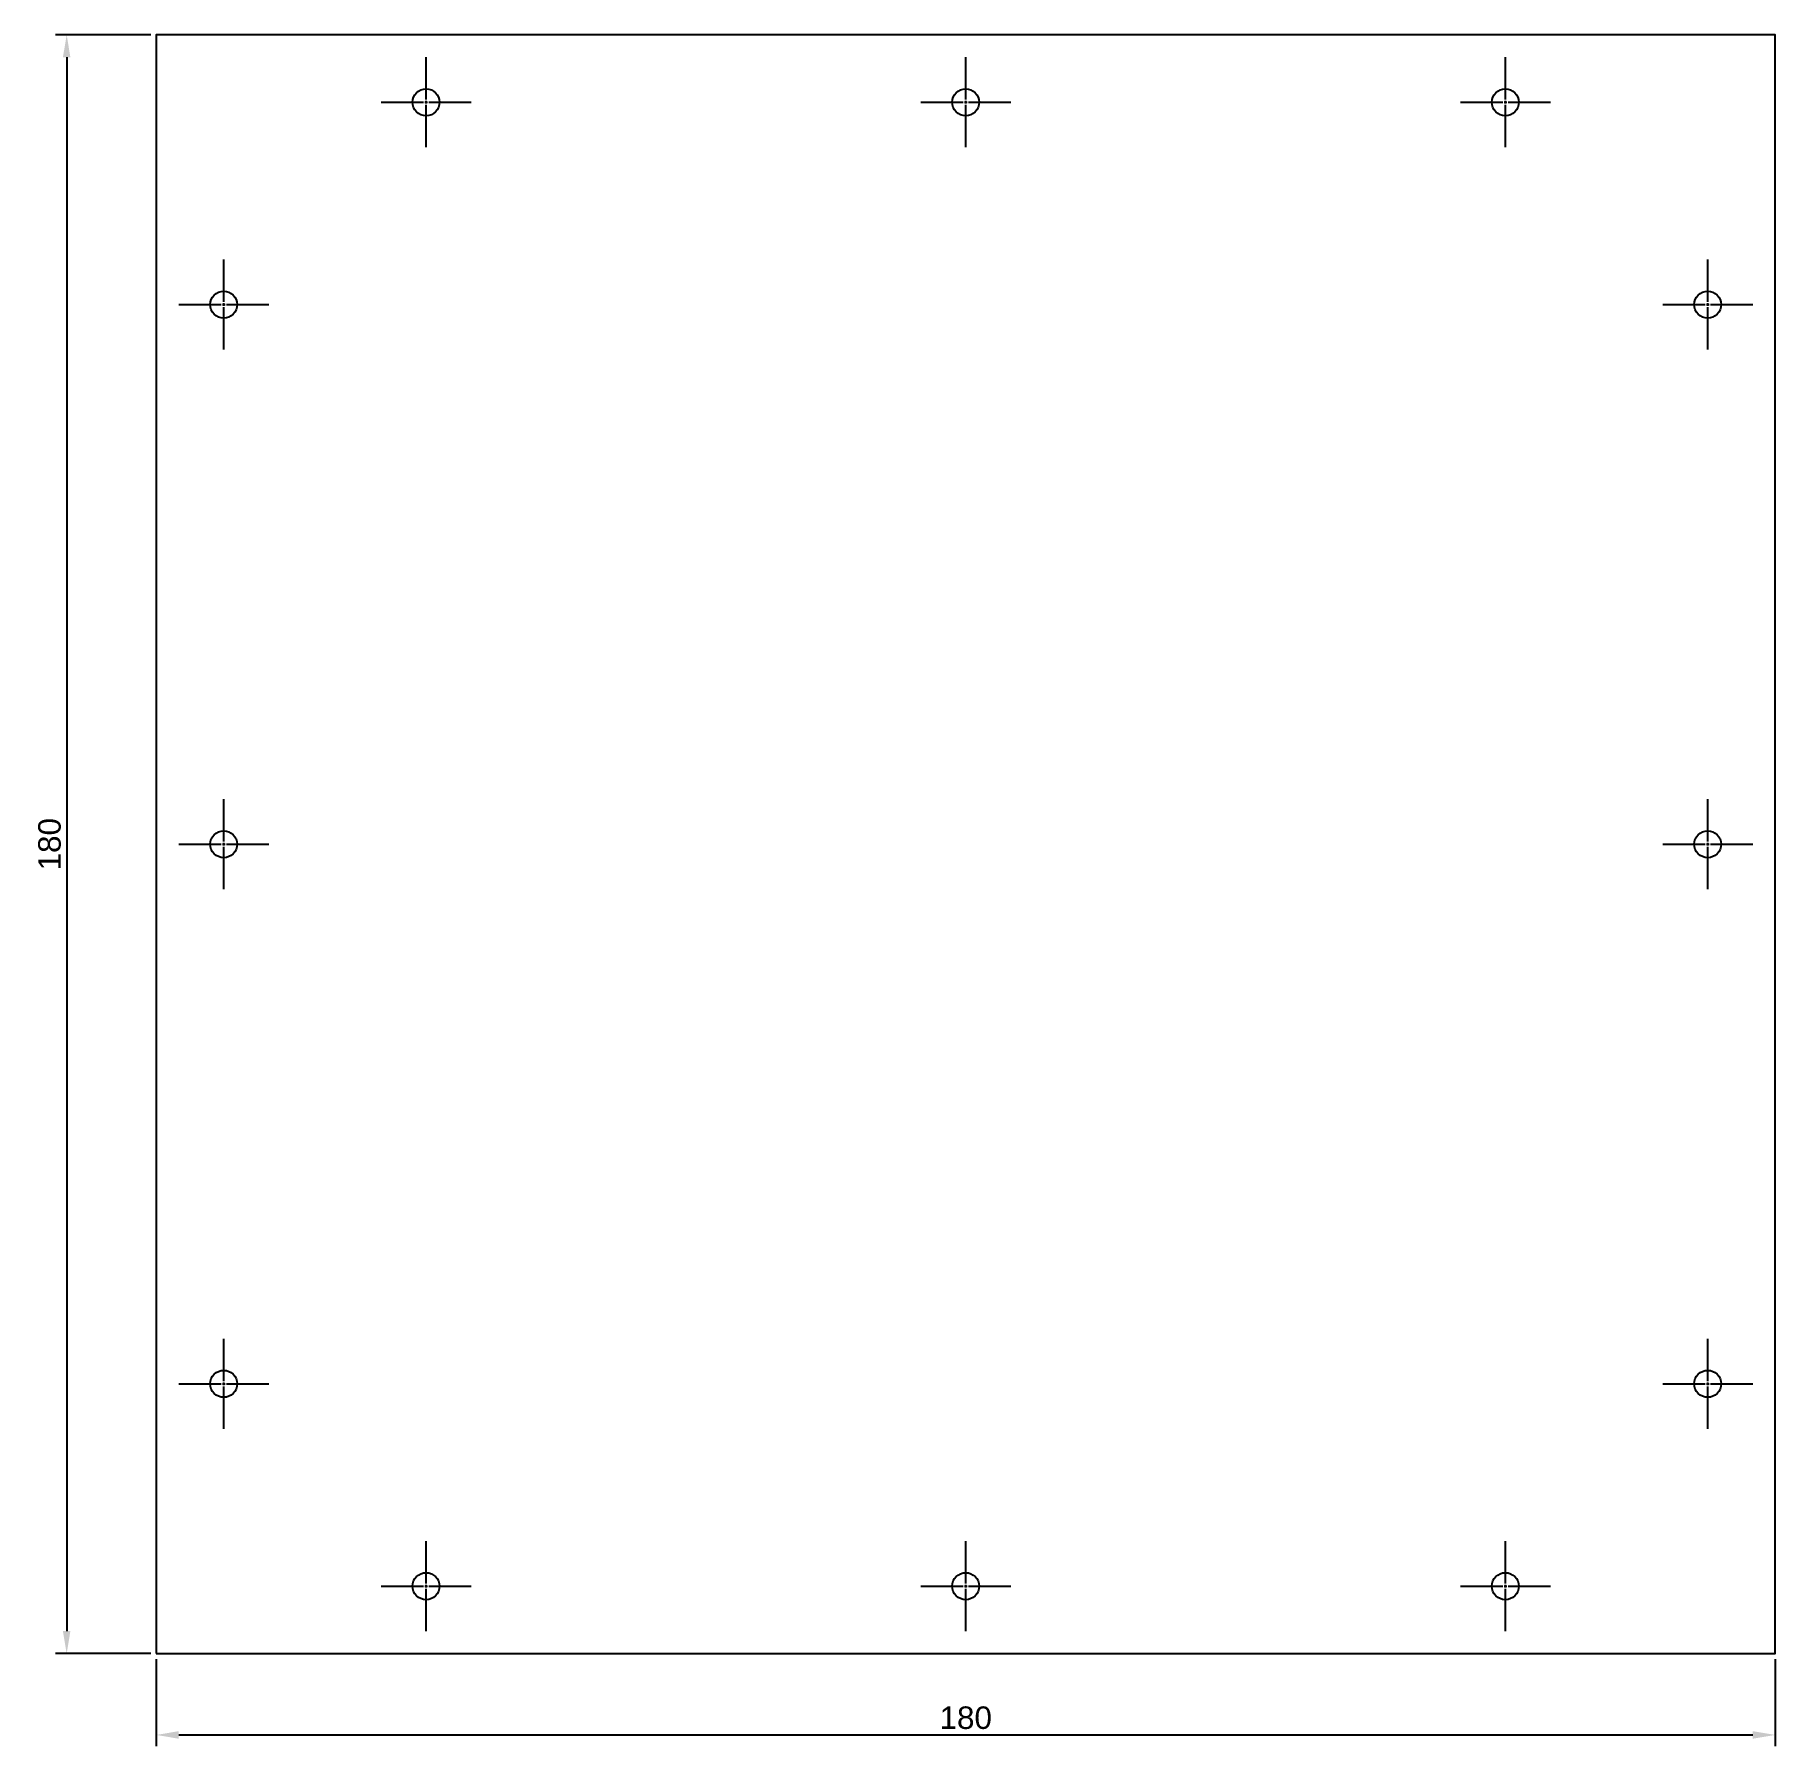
# Model space of a CAD drawing. Header units: millimetres. Extents: x -14 to 180, y -10 to 180.
import ezdxf

# ---------------------------------------------------------------- set-up
doc = ezdxf.new("R2010")
doc.units = ezdxf.units.MM
doc.linetypes.add('CENTER2', pattern=[28.575, 19.05, -3.175, 3.175, -3.175])
for name, color, linetype in [('Centers', 7, 'Continuous'), ('Dimensions', 7, 'Continuous'), ('Hole', 4, 'Continuous'), ('Outline', 255, 'Continuous')]:
    doc.layers.add(name, color=color, linetype=linetype)
doc.styles.get("Standard").update_dxf_attribs({"font": 'arial.ttf'})
doc.dimstyles.new('ISO-25', dxfattribs={"dimtxt": 2.5, "dimasz": 2.5, "dimexe": 1.25, "dimexo": 0.625, "dimtad": 1, "dimtxsty": 'Standard', "dimcen": 2.5, "dimadec": 0, "dimazin": 0, "dimtfac": 1, "dimtmove": 0, "dimatfit": 3, "dimfxl": 1, "dimarcsym": 0})

# ---------------------------------------------------------------- blocks, each defined once
blk = doc.blocks.new('*U0')
at = {"layer": 'Centers', "color": 0, "linetype": 'CENTER2', "transparency": 16777216}
for p, q in [((0, 0.3), (0, 5)), ((-5, 0), (-0.3, 0)), ((0.3, 0), (5, 0)), ((0, -5), (0, -0.3))]:
    blk.add_line(p, q, dxfattribs=at)
at = {"layer": 'Centers', "color": 0, "linetype": 'Continuous', "transparency": 16777216}
for p, q in [((-0.15, 0), (0.15, 0)), ((0, -0.15), (0, 0.15))]:
    blk.add_line(p, q, dxfattribs=at)
blk = doc.blocks.new('*U1')
at = {"layer": 'Centers', "color": 0, "linetype": 'CENTER2', "transparency": 16777216}
for p, q in [((0, 0.3), (0, 5)), ((-5, 0), (-0.3, 0)), ((0.3, 0), (5, 0)), ((0, -5), (0, -0.3))]:
    blk.add_line(p, q, dxfattribs=at)
at = {"layer": 'Centers', "color": 0, "linetype": 'Continuous', "transparency": 16777216}
for p, q in [((-0.15, 0), (0.15, 0)), ((0, -0.15), (0, 0.15))]:
    blk.add_line(p, q, dxfattribs=at)
blk = doc.blocks.new('*U2')
at = {"layer": 'Centers', "color": 0, "linetype": 'CENTER2', "transparency": 16777216}
for p, q in [((0, 0.3), (0, 5)), ((-5, 0), (-0.3, 0)), ((0.3, 0), (5, 0)), ((0, -5), (0, -0.3))]:
    blk.add_line(p, q, dxfattribs=at)
at = {"layer": 'Centers', "color": 0, "linetype": 'Continuous', "transparency": 16777216}
for p, q in [((-0.15, 0), (0.15, 0)), ((0, -0.15), (0, 0.15))]:
    blk.add_line(p, q, dxfattribs=at)
blk = doc.blocks.new('*U3')
at = {"layer": 'Centers', "color": 0, "linetype": 'CENTER2', "transparency": 16777216}
for p, q in [((0, 0.3), (0, 5)), ((-5, 0), (-0.3, 0)), ((0.3, 0), (5, 0)), ((0, -5), (0, -0.3))]:
    blk.add_line(p, q, dxfattribs=at)
at = {"layer": 'Centers', "color": 0, "linetype": 'Continuous', "transparency": 16777216}
for p, q in [((-0.15, 0), (0.15, 0)), ((0, -0.15), (0, 0.15))]:
    blk.add_line(p, q, dxfattribs=at)
blk = doc.blocks.new('*U4')
at = {"layer": 'Centers', "color": 0, "linetype": 'CENTER2', "transparency": 16777216}
for p, q in [((0, 0.3), (0, 5)), ((-5, 0), (-0.3, 0)), ((0.3, 0), (5, 0)), ((0, -5), (0, -0.3))]:
    blk.add_line(p, q, dxfattribs=at)
at = {"layer": 'Centers', "color": 0, "linetype": 'Continuous', "transparency": 16777216}
for p, q in [((-0.15, 0), (0.15, 0)), ((0, -0.15), (0, 0.15))]:
    blk.add_line(p, q, dxfattribs=at)
blk = doc.blocks.new('*U5')
at = {"layer": 'Centers', "color": 0, "linetype": 'CENTER2', "transparency": 16777216}
for p, q in [((0, 0.3), (0, 5)), ((-5, 0), (-0.3, 0)), ((0.3, 0), (5, 0)), ((0, -5), (0, -0.3))]:
    blk.add_line(p, q, dxfattribs=at)
at = {"layer": 'Centers', "color": 0, "linetype": 'Continuous', "transparency": 16777216}
for p, q in [((-0.15, 0), (0.15, 0)), ((0, -0.15), (0, 0.15))]:
    blk.add_line(p, q, dxfattribs=at)
blk = doc.blocks.new('*U6')
at = {"layer": 'Centers', "color": 0, "linetype": 'CENTER2', "transparency": 16777216}
for p, q in [((0, 0.3), (0, 5)), ((-5, 0), (-0.3, 0)), ((0.3, 0), (5, 0)), ((0, -5), (0, -0.3))]:
    blk.add_line(p, q, dxfattribs=at)
at = {"layer": 'Centers', "color": 0, "linetype": 'Continuous', "transparency": 16777216}
for p, q in [((-0.15, 0), (0.15, 0)), ((0, -0.15), (0, 0.15))]:
    blk.add_line(p, q, dxfattribs=at)
blk = doc.blocks.new('*U7')
at = {"layer": 'Centers', "color": 0, "linetype": 'CENTER2', "transparency": 16777216}
for p, q in [((0, 0.3), (0, 5)), ((-5, 0), (-0.3, 0)), ((0.3, 0), (5, 0)), ((0, -5), (0, -0.3))]:
    blk.add_line(p, q, dxfattribs=at)
at = {"layer": 'Centers', "color": 0, "linetype": 'Continuous', "transparency": 16777216}
for p, q in [((-0.15, 0), (0.15, 0)), ((0, -0.15), (0, 0.15))]:
    blk.add_line(p, q, dxfattribs=at)
blk = doc.blocks.new('*U8')
at = {"layer": 'Centers', "color": 0, "linetype": 'CENTER2', "transparency": 16777216}
for p, q in [((0, 0.3), (0, 5)), ((-5, 0), (-0.3, 0)), ((0.3, 0), (5, 0)), ((0, -5), (0, -0.3))]:
    blk.add_line(p, q, dxfattribs=at)
at = {"layer": 'Centers', "color": 0, "linetype": 'Continuous', "transparency": 16777216}
for p, q in [((-0.15, 0), (0.15, 0)), ((0, -0.15), (0, 0.15))]:
    blk.add_line(p, q, dxfattribs=at)
blk = doc.blocks.new('*U9')
at = {"layer": 'Centers', "color": 0, "linetype": 'CENTER2', "transparency": 16777216}
for p, q in [((0, 0.3), (0, 5)), ((-5, 0), (-0.3, 0)), ((0.3, 0), (5, 0)), ((0, -5), (0, -0.3))]:
    blk.add_line(p, q, dxfattribs=at)
at = {"layer": 'Centers', "color": 0, "linetype": 'Continuous', "transparency": 16777216}
for p, q in [((-0.15, 0), (0.15, 0)), ((0, -0.15), (0, 0.15))]:
    blk.add_line(p, q, dxfattribs=at)
blk = doc.blocks.new('*U10')
at = {"layer": 'Centers', "color": 0, "linetype": 'CENTER2', "transparency": 16777216}
for p, q in [((0, 0.3), (0, 5)), ((-5, 0), (-0.3, 0)), ((0.3, 0), (5, 0)), ((0, -5), (0, -0.3))]:
    blk.add_line(p, q, dxfattribs=at)
at = {"layer": 'Centers', "color": 0, "linetype": 'Continuous', "transparency": 16777216}
for p, q in [((-0.15, 0), (0.15, 0)), ((0, -0.15), (0, 0.15))]:
    blk.add_line(p, q, dxfattribs=at)
blk = doc.blocks.new('*U11')
at = {"layer": 'Centers', "color": 0, "linetype": 'CENTER2', "transparency": 16777216}
for p, q in [((0, 0.3), (0, 5)), ((-5, 0), (-0.3, 0)), ((0.3, 0), (5, 0)), ((0, -5), (0, -0.3))]:
    blk.add_line(p, q, dxfattribs=at)
at = {"layer": 'Centers', "color": 0, "linetype": 'Continuous', "transparency": 16777216}
for p, q in [((-0.15, 0), (0.15, 0)), ((0, -0.15), (0, 0.15))]:
    blk.add_line(p, q, dxfattribs=at)
blk = doc.blocks.new('*D12')
at = {"layer": 'Defpoints', "color": 0, "transparency": 16777216}
for p in [(0, 180), (-9.96, 0), (0, 0)]:
    blk.add_point(p, dxfattribs=at)
at = {"layer": 'Dimensions', "color": 0, "lineweight": -2, "transparency": 16777216}
for p, q in [((-0.62, 180), (-11.21, 180)), ((-9.96, 177.5), (-9.96, 2.5)), ((-0.62, 0), (-11.21, 0))]:
    blk.add_line(p, q, dxfattribs=at)
at = {"layer": 'Dimensions', "color": 0, "transparency": 16777216}
for points in [[(-10.38, 177.5), (-9.55, 177.5), (-9.96, 180)], [(-10.38, 2.5), (-9.55, 2.5), (-9.96, 0)]]:
    blk.add_solid(points, dxfattribs=at)
at = {"layer": 'Dimensions', "color": 0, "transparency": 16777216, "insert": (-11.86, 90), "char_height": 2.5, "attachment_point": 5, "rotation": 90}
blk.add_mtext('180', dxfattribs=at)
blk = doc.blocks.new('*D13')
at = {"layer": 'Defpoints', "color": 0, "transparency": 16777216}
for p in [(0, 0), (180, 0), (180, -9.04)]:
    blk.add_point(p, dxfattribs=at)
at = {"layer": 'Dimensions', "color": 0, "lineweight": -2, "transparency": 16777216}
for p, q in [((0, -0.62), (0, -10.29)), ((180, -0.62), (180, -10.29)), ((2.5, -9.04), (177.5, -9.04))]:
    blk.add_line(p, q, dxfattribs=at)
at = {"layer": 'Dimensions', "color": 0, "transparency": 16777216}
for points in [[(2.5, -8.62), (2.5, -9.46), (0, -9.04)], [(177.5, -8.62), (177.5, -9.46), (180, -9.04)]]:
    blk.add_solid(points, dxfattribs=at)
at = {"layer": 'Dimensions', "color": 0, "transparency": 16777216, "insert": (90, -7.14), "char_height": 2.5, "attachment_point": 5}
blk.add_mtext('180', dxfattribs=at)

msp = doc.modelspace()

# ---------------------------------------------------------------- linework, layer by layer
at = {"layer": 'Hole'}
for centre in [(30, 172.5), (90, 172.5), (150, 172.5), (7.5, 150), (172.5, 150), (7.5, 90), (172.5, 90), (7.5, 30), (172.5, 30), (30, 7.5), (90, 7.5), (150, 7.5)]:
    msp.add_circle(centre, 1.5, dxfattribs=at)
at = {"layer": 'Outline'}
msp.add_lwpolyline([(0, 0), (180, 0), (180, 180), (0, 180)], close=True, dxfattribs=at)

# ---------------------------------------------------------------- block references
at = {"layer": 'Centers', "linetype": 'CENTER2'}
for name, p in [('*U0', (30, 172.5)), ('*U1', (90, 172.5)), ('*U2', (150, 172.5)), ('*U11', (7.5, 150)), ('*U3', (172.5, 150)), ('*U10', (7.5, 90)), ('*U4', (172.5, 90)), ('*U9', (7.5, 30)), ('*U5', (172.5, 30)), ('*U8', (30, 7.5)), ('*U7', (90, 7.5)), ('*U6', (150, 7.5))]:
    msp.add_blockref(name, p, dxfattribs=at)

# ---------------------------------------------------------------- dimensions: what is measured, and where the dimension line sits
at = {"layer": 'Dimensions'}
dim = msp.add_aligned_dim(p1=(0, 180), p2=(0, 0), distance=-9.963, dimstyle='ISO-25', dxfattribs=at)
dim.commit()
dim.dimension.update_dxf_attribs({"geometry": '*D12', "text_midpoint": (-11.865, 90)})
dim = msp.add_linear_dim(base=(180, -9.041), p1=(0, 0), p2=(180, 0), dimstyle='ISO-25', dxfattribs=at)
dim.commit()
dim.dimension.update_dxf_attribs({"geometry": '*D13', "text_midpoint": (90, -7.14)})

doc.saveas('drawing.dxf')
